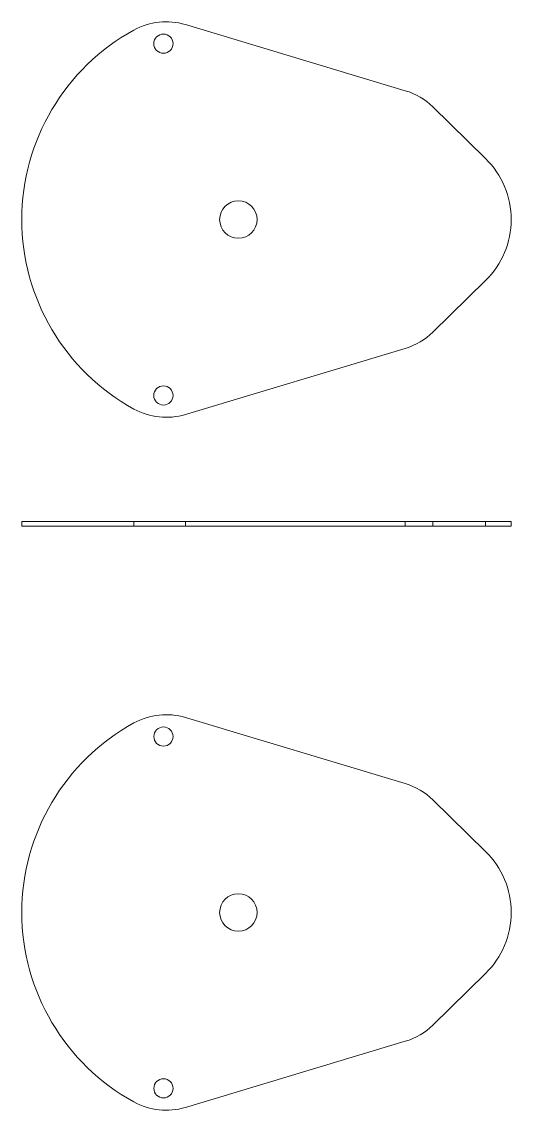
# Model space of a CAD drawing. Header units: inches. Extents: x 3.13 to 6.39, y 0.63 to 7.9.
import ezdxf

# ---------------------------------------------------------------- set-up
doc = ezdxf.new("R2010")
doc.units = ezdxf.units.IN
doc.header["$MEASUREMENT"] = 0

msp = doc.modelspace()

# ---------------------------------------------------------------- linework, layer by layer
at = {"color": 7, "linetype": 'Continuous', "lineweight": 15}
for p, q in [((4.221, 7.8772), (5.6884, 7.4355)), ((5.8717, 7.3272), (6.2238, 6.982)), ((6.2238, 6.1679), (5.8717, 5.8227)), ((5.6884, 5.7144), (4.221, 5.2727)), ((3.1298, 4.5589), (3.1298, 4.5276)), ((3.8782, 4.5589), (3.1298, 4.5589)), ((3.8782, 4.5276), (3.1298, 4.5276)), ((3.8782, 4.5276), (3.8782, 4.5589)), ((4.221, 4.5589), (3.8782, 4.5589)), ((4.221, 4.5276), (3.8782, 4.5276)), ((4.221, 4.5276), (4.221, 4.5589)), ((5.6884, 4.5589), (4.221, 4.5589)), ((5.6884, 4.5276), (4.221, 4.5276)), ((5.6884, 4.5276), (5.6884, 4.5589)), ((5.8717, 4.5589), (5.6884, 4.5589)), ((5.8717, 4.5276), (5.6884, 4.5276)), ((5.8717, 4.5276), (5.8717, 4.5589)), ((6.2238, 4.5589), (5.8717, 4.5589)), ((6.2238, 4.5276), (5.8717, 4.5276)), ((6.2238, 4.5276), (6.2238, 4.5589)), ((6.3948, 4.5589), (6.2238, 4.5589)), ((6.3948, 4.5276), (6.2238, 4.5276)), ((6.3948, 4.5276), (6.3948, 4.5589)), ((5.6884, 2.8071), (4.221, 3.2487)), ((6.2238, 2.3535), (5.8717, 2.6987)), ((5.8717, 1.1942), (6.2238, 1.5394)), ((4.221, 0.6443), (5.6884, 1.0859))]:
    msp.add_line(p, q, dxfattribs=at)
for centre, radius in [((4.0748, 7.7499), 0.0643), ((4.5748, 6.5749), 0.125), ((4.0748, 5.3999), 0.0643), ((4.0748, 3.1215), 0.0642), ((4.5748, 1.9465), 0.125), ((4.0748, 0.7715), 0.0642)]:
    msp.add_circle(centre, radius, dxfattribs=at)
for centre, radius, start, end in [((4.0927, 7.4511), 0.445, 73.25, 118.823), ((4.5748, 6.5749), 1.445, 118.823, 241.177), ((5.5602, 7.0094), 0.445, 45.573, 73.25), ((5.8248, 6.5749), 0.57, 314.427, 45.573), ((5.5602, 6.1405), 0.445, 286.75, 314.427), ((4.0927, 5.6988), 0.445, 241.177, 286.75), ((4.5748, 1.9465), 1.445, 118.823, 241.177), ((4.0927, 2.8226), 0.445, 73.25, 118.823), ((5.5602, 2.381), 0.445, 45.573, 73.25), ((5.8248, 1.9465), 0.57, 314.427, 45.573), ((5.5602, 1.512), 0.445, 286.75, 314.427), ((4.0927, 1.0704), 0.445, 241.177, 286.75)]:
    msp.add_arc(centre, radius, start, end, dxfattribs=at)

doc.saveas('drawing.dxf')
